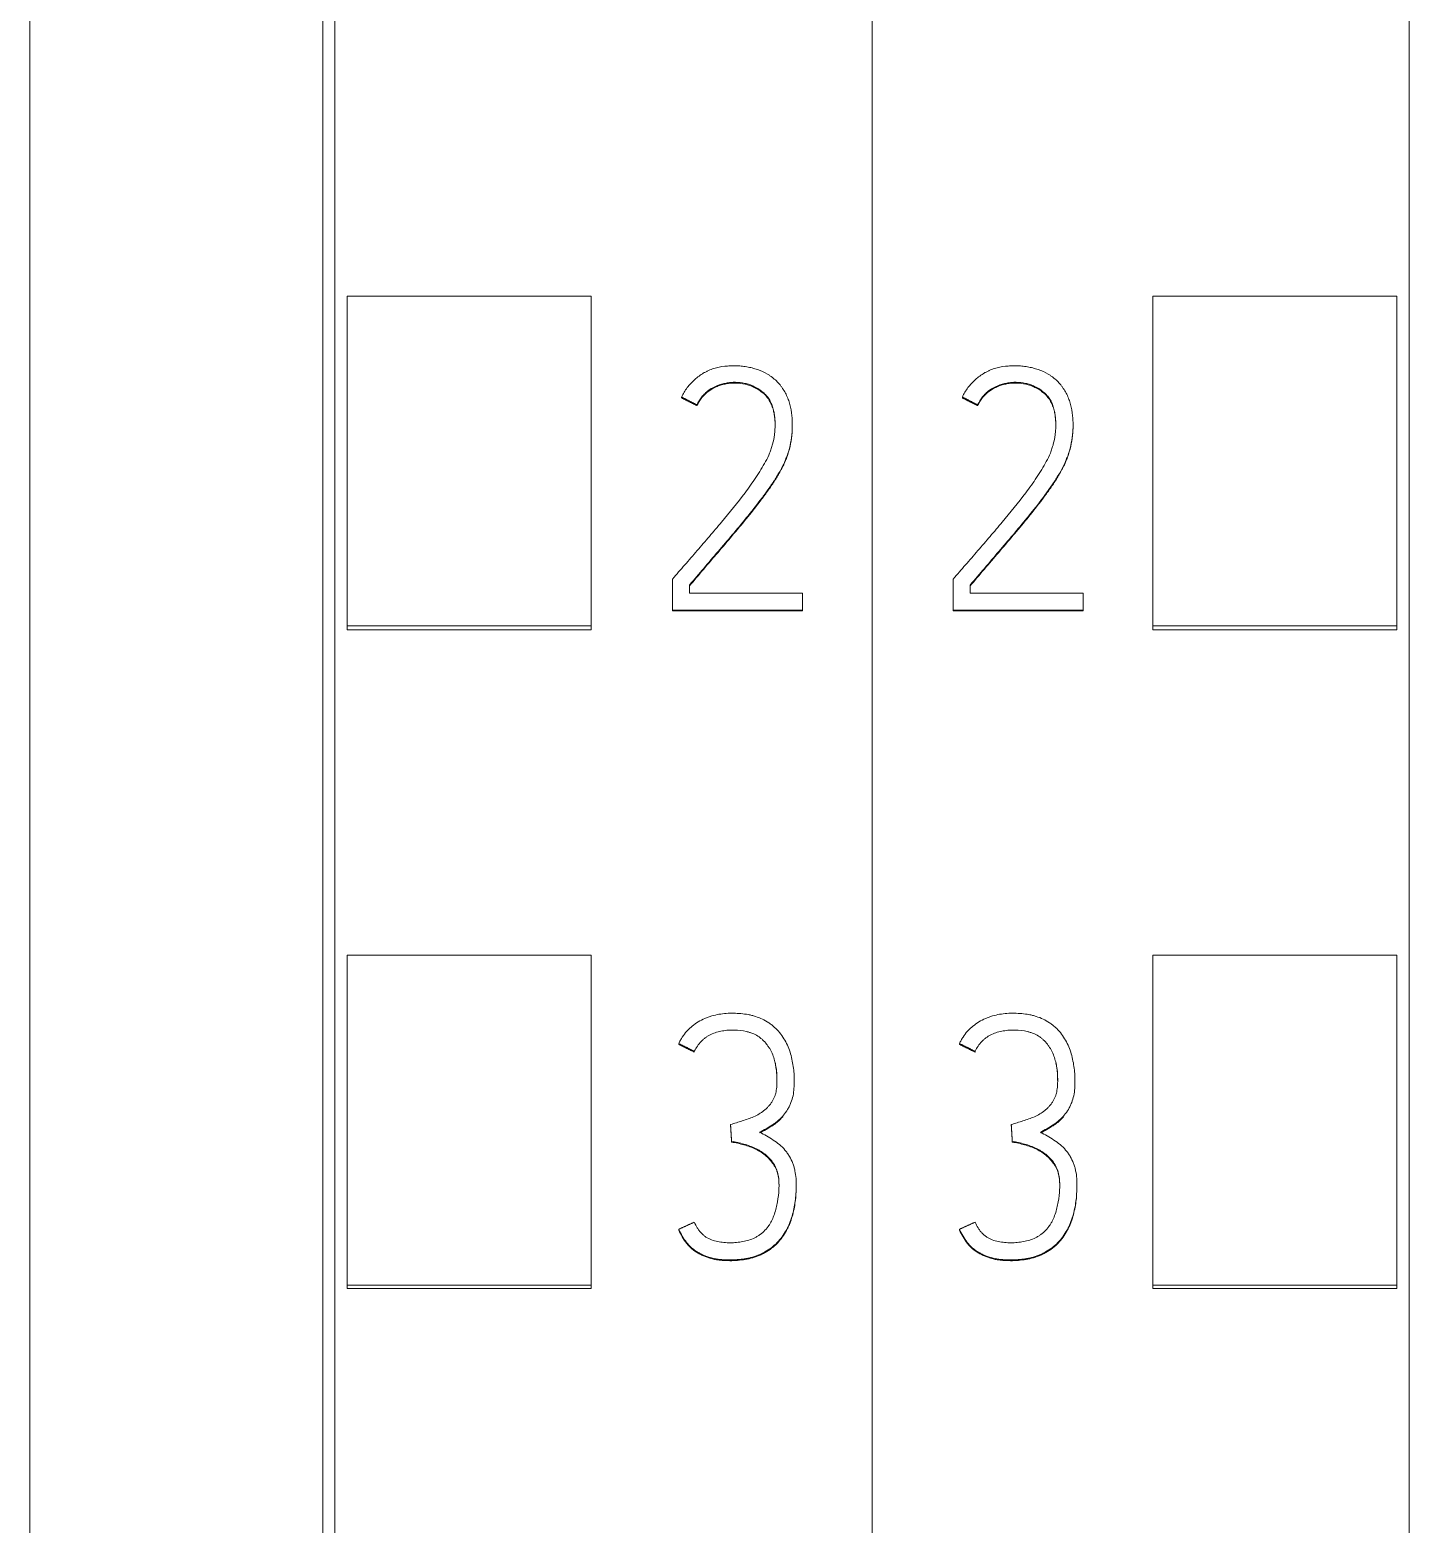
# Model space of a CAD drawing. Header units: millimetres. Extents: x 1359 to 3577, y 1336 to 3557.
# Drawn here: x 2673.87 to 2685.17, y 3016.78 to 3029.02 of the extents above; entities that cross this region are included whole.
import ezdxf

# ---------------------------------------------------------------- set-up
doc = ezdxf.new("R2010")
doc.units = ezdxf.units.MM
doc.layers.add('000-PI-Oprema', color=30, linetype='Continuous', lineweight=5)

msp = doc.modelspace()

# ---------------------------------------------------------------- linework, layer by layer
at = {"layer": '000-PI-Oprema', "color": 0, "linetype": 'ByBlock', "lineweight": 0}
for p, q in [((2680.771, 3041.237), (2680.771, 2927.819)), ((2680.771, 3041.237), (2680.771, 2927.819)), ((2676.371, 2930.141), (2676.371, 3038.956)), ((2685.171, 3038.956), (2685.171, 2930.141)), ((2676.471, 3024.136), (2676.471, 3026.839)), ((2676.471, 3026.839), (2678.471, 3026.839)), ((2678.471, 3024.136), (2678.471, 3026.839)), ((2683.071, 3024.136), (2683.071, 3026.839)), ((2685.071, 3026.839), (2683.071, 3026.839)), ((2685.071, 3024.136), (2685.071, 3026.839)), ((2679.211, 3026.012), (2679.211, 3026.005)), ((2681.511, 3026.012), (2681.511, 3026.005)), ((2679.336, 3025.948), (2679.336, 3025.942)), ((2681.636, 3025.948), (2681.636, 3025.942)), ((2680.118, 3025.78), (2680.118, 3025.786)), ((2682.418, 3025.78), (2682.418, 3025.786)), ((2679.136, 3024.52), (2679.136, 3024.266)), ((2681.436, 3024.52), (2681.436, 3024.266)), ((2679.275, 3024.404), (2679.275, 3024.471)), ((2680.201, 3024.404), (2679.275, 3024.404)), ((2680.201, 3024.266), (2680.201, 3024.404)), ((2681.575, 3024.404), (2681.575, 3024.471)), ((2682.501, 3024.404), (2681.575, 3024.404)), ((2682.501, 3024.266), (2682.501, 3024.404)), ((2679.136, 3024.266), (2679.136, 3024.26)), ((2679.136, 3024.266), (2680.201, 3024.266)), ((2680.201, 3024.26), (2679.136, 3024.26)), ((2680.201, 3024.266), (2680.201, 3024.26)), ((2681.436, 3024.266), (2681.436, 3024.26)), ((2681.436, 3024.266), (2682.501, 3024.266)), ((2682.501, 3024.26), (2681.436, 3024.26)), ((2682.501, 3024.266), (2682.501, 3024.26)), ((2676.471, 3024.105), (2676.471, 3024.136)), ((2676.471, 3024.136), (2678.471, 3024.136)), ((2676.471, 3024.105), (2678.471, 3024.105)), ((2678.471, 3024.105), (2678.471, 3024.136)), ((2683.071, 3024.105), (2683.071, 3024.136)), ((2685.071, 3024.136), (2683.071, 3024.136)), ((2685.071, 3024.105), (2683.071, 3024.105)), ((2685.071, 3024.105), (2685.071, 3024.136)), ((2676.471, 3018.734), (2676.471, 3021.437)), ((2676.471, 3021.437), (2678.471, 3021.437)), ((2678.471, 3018.734), (2678.471, 3021.437)), ((2683.071, 3018.734), (2683.071, 3021.437)), ((2685.071, 3021.437), (2683.071, 3021.437)), ((2685.071, 3018.734), (2685.071, 3021.437)), ((2679.187, 3020.714), (2679.187, 3020.707)), ((2679.315, 3020.65), (2679.315, 3020.644)), ((2681.487, 3020.714), (2681.487, 3020.707)), ((2681.615, 3020.65), (2681.615, 3020.644)), ((2680.133, 3020.396), (2680.133, 3020.402)), ((2682.433, 3020.396), (2682.433, 3020.402)), ((2679.612, 3020.051), (2679.612, 3020.045)), ((2681.912, 3020.051), (2681.912, 3020.045)), ((2679.62, 3019.913), (2679.62, 3019.906)), ((2681.92, 3019.913), (2681.92, 3019.906)), ((2680.15, 3019.546), (2680.15, 3019.552)), ((2682.45, 3019.546), (2682.45, 3019.552)), ((2679.187, 3019.192), (2679.187, 3019.185)), ((2681.487, 3019.192), (2681.487, 3019.185)), ((2676.471, 3018.705), (2676.471, 3018.734)), ((2676.471, 3018.734), (2678.471, 3018.734)), ((2676.471, 3018.705), (2678.471, 3018.705)), ((2678.471, 3018.705), (2678.471, 3018.734)), ((2683.071, 3018.705), (2683.071, 3018.734)), ((2685.071, 3018.734), (2683.071, 3018.734)), ((2685.071, 3018.705), (2683.071, 3018.705)), ((2685.071, 3018.705), (2685.071, 3018.734))]:
    msp.add_line(p, q, dxfattribs=at)
for points, knots in [([(2676.271, 2929.856), (2676.271, 2933.196), (2676.271, 2941.161), (2676.271, 2953.801), (2676.271, 2969.287), (2676.271, 2983.582), (2676.271, 2997.792), (2676.271, 3012.358), (2676.271, 3026.528), (2676.271, 3036.098), (2676.271, 3039.142)], [0, 0, 0, 0, 0.091483, 0.21812, 0.346206, 0.515858, 0.610111, 0.736264, 0.916066, 1, 1, 1, 1]), ([(2673.871, 3036.077), (2673.871, 3034.053), (2673.871, 3025.504), (2673.871, 3012.358), (2673.871, 2997.792), (2673.871, 2983.582), (2673.871, 2969.287), (2673.871, 2953.801), (2673.871, 2941.043), (2673.871, 2932.161), (2673.871, 2927.904), (2673.871, 2927.106)], [0, 0, 0, 0, 0.055935, 0.236292, 0.362833, 0.457376, 0.627551, 0.756032, 0.883059, 0.978086, 1, 1, 1, 1]), ([(2679.275, 3024.471), (2679.314, 3024.517), (2679.353, 3024.562), (2679.431, 3024.654), (2679.47, 3024.7), (2679.548, 3024.791), (2679.587, 3024.837), (2679.665, 3024.929), (2679.703, 3024.975), (2679.779, 3025.068), (2679.817, 3025.115), (2679.871, 3025.187), (2679.889, 3025.211), (2679.924, 3025.26), (2679.942, 3025.285), (2679.975, 3025.335), (2679.991, 3025.36), (2680.021, 3025.412), (2680.036, 3025.438), (2680.054, 3025.479), (2680.06, 3025.493), (2680.071, 3025.521), (2680.077, 3025.535), (2680.091, 3025.578), (2680.098, 3025.608), (2680.109, 3025.666), (2680.113, 3025.696), (2680.117, 3025.741), (2680.118, 3025.756), (2680.118, 3025.786), (2680.118, 3025.801), (2680.116, 3025.846), (2680.113, 3025.876), (2680.105, 3025.921), (2680.102, 3025.935), (2680.094, 3025.965), (2680.09, 3025.979), (2680.079, 3026.007), (2680.073, 3026.021), (2680.06, 3026.048), (2680.052, 3026.061), (2680.04, 3026.08), (2680.036, 3026.086), (2680.027, 3026.099), (2680.022, 3026.105), (2680.008, 3026.122), (2679.998, 3026.133), (2679.976, 3026.155), (2679.965, 3026.165), (2679.947, 3026.178), (2679.941, 3026.183), (2679.928, 3026.191), (2679.922, 3026.195), (2679.889, 3026.215), (2679.861, 3026.227), (2679.818, 3026.242), (2679.804, 3026.246), (2679.774, 3026.254), (2679.759, 3026.257), (2679.729, 3026.263), (2679.714, 3026.264), (2679.684, 3026.267), (2679.669, 3026.268), (2679.639, 3026.269), (2679.624, 3026.268), (2679.594, 3026.267), (2679.579, 3026.266), (2679.533, 3026.261), (2679.504, 3026.255), (2679.46, 3026.241), (2679.446, 3026.236), (2679.425, 3026.227), (2679.418, 3026.223), (2679.405, 3026.216), (2679.398, 3026.213), (2679.365, 3026.194), (2679.341, 3026.176), (2679.307, 3026.146), (2679.296, 3026.135), (2679.276, 3026.113), (2679.266, 3026.101), (2679.239, 3026.065), (2679.224, 3026.039), (2679.211, 3026.012)], [0, 0, 0, 0, 0.0625, 0.0625, 0.125, 0.125, 0.1875, 0.1875, 0.25, 0.25, 0.3125, 0.3125, 0.34375, 0.34375, 0.375, 0.375, 0.40625, 0.40625, 0.4375, 0.4375, 0.453125, 0.453125, 0.46875, 0.46875, 0.5, 0.5, 0.53125, 0.53125, 0.546875, 0.546875, 0.5625, 0.5625, 0.59375, 0.59375, 0.609375, 0.609375, 0.625, 0.625, 0.640625, 0.640625, 0.65625, 0.65625, 0.664062, 0.664062, 0.671875, 0.671875, 0.6875, 0.6875, 0.703125, 0.703125, 0.710937, 0.710937, 0.71875, 0.71875, 0.75, 0.75, 0.765625, 0.765625, 0.78125, 0.78125, 0.796875, 0.796875, 0.8125, 0.8125, 0.828125, 0.828125, 0.84375, 0.84375, 0.875, 0.875, 0.890625, 0.890625, 0.898437, 0.898437, 0.90625, 0.90625, 0.9375, 0.9375, 0.953125, 0.953125, 0.96875, 0.96875, 1, 1, 1, 1]), ([(2681.575, 3024.471), (2681.614, 3024.517), (2681.653, 3024.562), (2681.731, 3024.654), (2681.77, 3024.7), (2681.848, 3024.791), (2681.887, 3024.837), (2681.965, 3024.929), (2682.003, 3024.975), (2682.079, 3025.068), (2682.117, 3025.115), (2682.171, 3025.187), (2682.189, 3025.211), (2682.224, 3025.26), (2682.242, 3025.285), (2682.275, 3025.335), (2682.291, 3025.36), (2682.321, 3025.412), (2682.336, 3025.438), (2682.354, 3025.479), (2682.36, 3025.493), (2682.371, 3025.521), (2682.377, 3025.535), (2682.391, 3025.578), (2682.398, 3025.608), (2682.409, 3025.666), (2682.413, 3025.696), (2682.417, 3025.741), (2682.418, 3025.756), (2682.418, 3025.786), (2682.418, 3025.801), (2682.416, 3025.846), (2682.413, 3025.876), (2682.405, 3025.921), (2682.402, 3025.935), (2682.394, 3025.965), (2682.39, 3025.979), (2682.379, 3026.007), (2682.373, 3026.021), (2682.36, 3026.048), (2682.352, 3026.061), (2682.34, 3026.08), (2682.336, 3026.086), (2682.327, 3026.099), (2682.322, 3026.105), (2682.308, 3026.122), (2682.298, 3026.133), (2682.276, 3026.155), (2682.265, 3026.165), (2682.247, 3026.178), (2682.241, 3026.183), (2682.228, 3026.191), (2682.222, 3026.195), (2682.189, 3026.215), (2682.161, 3026.227), (2682.118, 3026.242), (2682.104, 3026.246), (2682.074, 3026.254), (2682.059, 3026.257), (2682.029, 3026.263), (2682.014, 3026.264), (2681.984, 3026.267), (2681.969, 3026.268), (2681.939, 3026.269), (2681.924, 3026.268), (2681.894, 3026.267), (2681.879, 3026.266), (2681.833, 3026.261), (2681.804, 3026.255), (2681.76, 3026.241), (2681.746, 3026.236), (2681.725, 3026.227), (2681.718, 3026.223), (2681.705, 3026.216), (2681.698, 3026.213), (2681.665, 3026.194), (2681.641, 3026.176), (2681.607, 3026.146), (2681.596, 3026.135), (2681.576, 3026.113), (2681.566, 3026.101), (2681.539, 3026.065), (2681.524, 3026.039), (2681.511, 3026.012)], [0, 0, 0, 0, 0.0625, 0.0625, 0.125, 0.125, 0.1875, 0.1875, 0.25, 0.25, 0.3125, 0.3125, 0.34375, 0.34375, 0.375, 0.375, 0.40625, 0.40625, 0.4375, 0.4375, 0.453125, 0.453125, 0.46875, 0.46875, 0.5, 0.5, 0.53125, 0.53125, 0.546875, 0.546875, 0.5625, 0.5625, 0.59375, 0.59375, 0.609375, 0.609375, 0.625, 0.625, 0.640625, 0.640625, 0.65625, 0.65625, 0.664062, 0.664062, 0.671875, 0.671875, 0.6875, 0.6875, 0.703125, 0.703125, 0.710937, 0.710937, 0.71875, 0.71875, 0.75, 0.75, 0.765625, 0.765625, 0.78125, 0.78125, 0.796875, 0.796875, 0.8125, 0.8125, 0.828125, 0.828125, 0.84375, 0.84375, 0.875, 0.875, 0.890625, 0.890625, 0.898437, 0.898437, 0.90625, 0.90625, 0.9375, 0.9375, 0.953125, 0.953125, 0.96875, 0.96875, 1, 1, 1, 1]), ([(2679.336, 3025.948), (2679.347, 3025.971), (2679.361, 3025.993), (2679.385, 3026.024), (2679.394, 3026.033), (2679.412, 3026.051), (2679.422, 3026.06), (2679.454, 3026.082), (2679.476, 3026.095), (2679.525, 3026.114), (2679.55, 3026.121), (2679.588, 3026.129), (2679.601, 3026.13), (2679.627, 3026.133), (2679.64, 3026.133), (2679.679, 3026.133), (2679.704, 3026.13), (2679.742, 3026.121), (2679.755, 3026.118), (2679.779, 3026.11), (2679.791, 3026.105), (2679.826, 3026.088), (2679.848, 3026.075), (2679.879, 3026.05), (2679.889, 3026.041), (2679.906, 3026.023), (2679.915, 3026.013), (2679.926, 3025.997), (2679.929, 3025.991), (2679.936, 3025.98), (2679.945, 3025.963), (2679.952, 3025.945), (2679.96, 3025.92), (2679.963, 3025.907), (2679.969, 3025.882), (2679.971, 3025.869), (2679.974, 3025.844), (2679.975, 3025.831), (2679.977, 3025.805), (2679.977, 3025.792), (2679.977, 3025.767), (2679.976, 3025.754), (2679.974, 3025.728), (2679.973, 3025.715), (2679.968, 3025.677), (2679.963, 3025.651), (2679.953, 3025.614), (2679.949, 3025.602), (2679.941, 3025.577), (2679.937, 3025.565), (2679.922, 3025.529), (2679.911, 3025.506), (2679.887, 3025.461), (2679.874, 3025.439), (2679.848, 3025.395), (2679.834, 3025.374), (2679.791, 3025.31), (2679.762, 3025.268), (2679.669, 3025.145), (2679.604, 3025.066), (2679.505, 3024.948), (2679.472, 3024.909), (2679.405, 3024.831), (2679.372, 3024.792), (2679.304, 3024.714), (2679.271, 3024.675), (2679.203, 3024.598), (2679.17, 3024.559), (2679.136, 3024.52)], [0, 0, 0, 0, 0.03125, 0.03125, 0.046875, 0.046875, 0.0625, 0.0625, 0.09375, 0.09375, 0.125, 0.125, 0.140625, 0.140625, 0.15625, 0.15625, 0.1875, 0.1875, 0.203125, 0.203125, 0.21875, 0.21875, 0.25, 0.25, 0.265625, 0.265625, 0.28125, 0.28125, 0.289062, 0.289062, 0.296875, 0.3125, 0.3125, 0.328125, 0.328125, 0.34375, 0.34375, 0.359375, 0.359375, 0.375, 0.375, 0.390625, 0.390625, 0.40625, 0.40625, 0.4375, 0.4375, 0.453125, 0.453125, 0.46875, 0.46875, 0.5, 0.5, 0.53125, 0.53125, 0.5625, 0.5625, 0.625, 0.625, 0.75, 0.75, 0.8125, 0.8125, 0.875, 0.875, 0.9375, 0.9375, 1, 1, 1, 1]), ([(2679.977, 3025.777), (2679.977, 3025.788), (2679.977, 3025.798), (2679.975, 3025.821), (2679.974, 3025.834), (2679.971, 3025.86), (2679.97, 3025.872), (2679.964, 3025.898), (2679.961, 3025.91), (2679.953, 3025.935), (2679.949, 3025.947), (2679.94, 3025.965), (2679.937, 3025.971), (2679.931, 3025.982), (2679.928, 3025.988), (2679.909, 3026.015), (2679.892, 3026.034), (2679.866, 3026.054), (2679.861, 3026.058), (2679.85, 3026.066), (2679.834, 3026.077), (2679.806, 3026.092), (2679.782, 3026.102), (2679.757, 3026.111), (2679.745, 3026.115), (2679.707, 3026.123), (2679.681, 3026.126), (2679.628, 3026.127), (2679.602, 3026.125), (2679.564, 3026.118), (2679.551, 3026.115), (2679.526, 3026.108), (2679.514, 3026.104), (2679.49, 3026.094), (2679.478, 3026.088), (2679.455, 3026.076), (2679.444, 3026.069), (2679.412, 3026.046), (2679.394, 3026.028), (2679.369, 3025.998), (2679.362, 3025.987), (2679.348, 3025.965), (2679.342, 3025.954), (2679.336, 3025.942)], [0, 0, 0, 0, 0.034222, 0.034222, 0.076212, 0.076212, 0.118203, 0.118203, 0.160193, 0.160193, 0.202183, 0.202183, 0.223179, 0.223179, 0.244174, 0.244174, 0.328155, 0.328155, 0.34915, 0.34915, 0.370145, 0.412135, 0.454126, 0.454126, 0.496116, 0.496116, 0.580097, 0.580097, 0.664077, 0.664077, 0.706068, 0.706068, 0.748058, 0.748058, 0.790048, 0.790048, 0.832039, 0.832039, 0.916019, 0.916019, 0.95801, 0.95801, 1, 1, 1, 1]), ([(2681.636, 3025.948), (2681.647, 3025.971), (2681.661, 3025.993), (2681.685, 3026.024), (2681.694, 3026.033), (2681.712, 3026.051), (2681.722, 3026.06), (2681.754, 3026.082), (2681.776, 3026.095), (2681.825, 3026.114), (2681.85, 3026.121), (2681.888, 3026.129), (2681.901, 3026.13), (2681.927, 3026.133), (2681.94, 3026.133), (2681.979, 3026.133), (2682.004, 3026.13), (2682.042, 3026.121), (2682.055, 3026.118), (2682.079, 3026.11), (2682.091, 3026.105), (2682.126, 3026.088), (2682.148, 3026.075), (2682.179, 3026.05), (2682.189, 3026.041), (2682.206, 3026.023), (2682.215, 3026.013), (2682.226, 3025.997), (2682.229, 3025.991), (2682.236, 3025.98), (2682.245, 3025.963), (2682.252, 3025.945), (2682.26, 3025.92), (2682.263, 3025.907), (2682.269, 3025.882), (2682.271, 3025.869), (2682.274, 3025.844), (2682.275, 3025.831), (2682.277, 3025.805), (2682.277, 3025.792), (2682.277, 3025.767), (2682.276, 3025.754), (2682.274, 3025.728), (2682.273, 3025.715), (2682.268, 3025.677), (2682.263, 3025.651), (2682.253, 3025.614), (2682.249, 3025.602), (2682.241, 3025.577), (2682.237, 3025.565), (2682.222, 3025.529), (2682.211, 3025.506), (2682.187, 3025.461), (2682.174, 3025.439), (2682.148, 3025.395), (2682.134, 3025.374), (2682.091, 3025.31), (2682.062, 3025.268), (2681.969, 3025.145), (2681.904, 3025.066), (2681.805, 3024.948), (2681.772, 3024.909), (2681.705, 3024.831), (2681.672, 3024.792), (2681.604, 3024.714), (2681.571, 3024.675), (2681.503, 3024.598), (2681.47, 3024.559), (2681.436, 3024.52)], [0, 0, 0, 0, 0.03125, 0.03125, 0.046875, 0.046875, 0.0625, 0.0625, 0.09375, 0.09375, 0.125, 0.125, 0.140625, 0.140625, 0.15625, 0.15625, 0.1875, 0.1875, 0.203125, 0.203125, 0.21875, 0.21875, 0.25, 0.25, 0.265625, 0.265625, 0.28125, 0.28125, 0.289062, 0.289062, 0.296875, 0.3125, 0.3125, 0.328125, 0.328125, 0.34375, 0.34375, 0.359375, 0.359375, 0.375, 0.375, 0.390625, 0.390625, 0.40625, 0.40625, 0.4375, 0.4375, 0.453125, 0.453125, 0.46875, 0.46875, 0.5, 0.5, 0.53125, 0.53125, 0.5625, 0.5625, 0.625, 0.625, 0.75, 0.75, 0.8125, 0.8125, 0.875, 0.875, 0.9375, 0.9375, 1, 1, 1, 1]), ([(2682.277, 3025.777), (2682.277, 3025.788), (2682.277, 3025.798), (2682.275, 3025.821), (2682.274, 3025.834), (2682.271, 3025.86), (2682.27, 3025.872), (2682.264, 3025.898), (2682.261, 3025.91), (2682.253, 3025.935), (2682.249, 3025.947), (2682.24, 3025.965), (2682.237, 3025.971), (2682.231, 3025.982), (2682.228, 3025.988), (2682.209, 3026.015), (2682.192, 3026.034), (2682.166, 3026.054), (2682.161, 3026.058), (2682.15, 3026.066), (2682.134, 3026.077), (2682.106, 3026.092), (2682.082, 3026.102), (2682.057, 3026.111), (2682.045, 3026.115), (2682.007, 3026.123), (2681.981, 3026.126), (2681.928, 3026.127), (2681.902, 3026.125), (2681.864, 3026.118), (2681.851, 3026.115), (2681.826, 3026.108), (2681.814, 3026.104), (2681.79, 3026.094), (2681.778, 3026.088), (2681.755, 3026.076), (2681.744, 3026.069), (2681.712, 3026.046), (2681.694, 3026.028), (2681.669, 3025.998), (2681.662, 3025.987), (2681.648, 3025.965), (2681.642, 3025.954), (2681.636, 3025.942)], [0, 0, 0, 0, 0.034222, 0.034222, 0.076212, 0.076212, 0.118203, 0.118203, 0.160193, 0.160193, 0.202183, 0.202183, 0.223179, 0.223179, 0.244174, 0.244174, 0.328155, 0.328155, 0.34915, 0.34915, 0.370145, 0.412135, 0.454126, 0.454126, 0.496116, 0.496116, 0.580097, 0.580097, 0.664077, 0.664077, 0.706068, 0.706068, 0.748058, 0.748058, 0.790048, 0.790048, 0.832039, 0.832039, 0.916019, 0.916019, 0.95801, 0.95801, 1, 1, 1, 1]), ([(2680.118, 3025.78), (2680.118, 3025.774), (2680.118, 3025.769), (2680.118, 3025.748), (2680.117, 3025.733), (2680.113, 3025.688), (2680.109, 3025.658), (2680.098, 3025.6), (2680.09, 3025.57), (2680.076, 3025.527), (2680.071, 3025.513), (2680.06, 3025.485), (2680.054, 3025.471), (2680.035, 3025.43), (2680.02, 3025.404), (2679.99, 3025.352), (2679.974, 3025.327), (2679.941, 3025.277), (2679.924, 3025.253), (2679.889, 3025.204), (2679.871, 3025.18), (2679.816, 3025.108), (2679.779, 3025.061), (2679.703, 3024.968), (2679.664, 3024.922), (2679.587, 3024.83), (2679.548, 3024.785), (2679.47, 3024.693), (2679.431, 3024.648), (2679.353, 3024.556), (2679.314, 3024.51), (2679.275, 3024.465)], [0, 0, 0, 0, 0.010489, 0.010489, 0.038761, 0.038761, 0.095304, 0.095304, 0.151848, 0.151848, 0.180119, 0.180119, 0.208391, 0.208391, 0.264935, 0.264935, 0.321478, 0.321478, 0.378022, 0.378022, 0.434565, 0.434565, 0.547652, 0.547652, 0.660739, 0.660739, 0.773826, 0.773826, 0.886913, 0.886913, 1, 1, 1, 1]), ([(2682.418, 3025.78), (2682.418, 3025.774), (2682.418, 3025.769), (2682.418, 3025.748), (2682.417, 3025.733), (2682.413, 3025.688), (2682.409, 3025.658), (2682.398, 3025.6), (2682.39, 3025.57), (2682.376, 3025.527), (2682.371, 3025.513), (2682.36, 3025.485), (2682.354, 3025.471), (2682.335, 3025.43), (2682.32, 3025.404), (2682.29, 3025.352), (2682.274, 3025.327), (2682.241, 3025.277), (2682.224, 3025.253), (2682.189, 3025.204), (2682.171, 3025.18), (2682.116, 3025.108), (2682.079, 3025.061), (2682.003, 3024.968), (2681.964, 3024.922), (2681.887, 3024.83), (2681.848, 3024.785), (2681.77, 3024.693), (2681.731, 3024.648), (2681.653, 3024.556), (2681.614, 3024.51), (2681.575, 3024.465)], [0, 0, 0, 0, 0.010489, 0.010489, 0.038761, 0.038761, 0.095304, 0.095304, 0.151848, 0.151848, 0.180119, 0.180119, 0.208391, 0.208391, 0.264935, 0.264935, 0.321478, 0.321478, 0.378022, 0.378022, 0.434565, 0.434565, 0.547652, 0.547652, 0.660739, 0.660739, 0.773826, 0.773826, 0.886913, 0.886913, 1, 1, 1, 1]), ([(2679.85, 3019.987), (2679.868, 3019.996), (2679.886, 3020.006), (2679.921, 3020.025), (2679.938, 3020.036), (2679.963, 3020.052), (2679.971, 3020.058), (2679.987, 3020.07), (2679.994, 3020.076), (2680.009, 3020.089), (2680.017, 3020.096), (2680.031, 3020.11), (2680.038, 3020.118), (2680.058, 3020.141), (2680.069, 3020.157), (2680.085, 3020.183), (2680.09, 3020.192), (2680.098, 3020.21), (2680.103, 3020.22), (2680.114, 3020.248), (2680.119, 3020.267), (2680.128, 3020.306), (2680.13, 3020.326), (2680.133, 3020.367), (2680.133, 3020.387), (2680.133, 3020.427), (2680.133, 3020.447), (2680.129, 3020.507), (2680.123, 3020.546), (2680.11, 3020.605), (2680.105, 3020.625), (2680.093, 3020.663), (2680.078, 3020.701), (2680.06, 3020.736), (2680.038, 3020.771), (2680.027, 3020.788), (2680.001, 3020.819), (2679.981, 3020.84), (2679.958, 3020.86), (2679.942, 3020.872), (2679.933, 3020.878), (2679.891, 3020.907), (2679.855, 3020.924), (2679.806, 3020.939), (2679.796, 3020.942), (2679.777, 3020.947), (2679.747, 3020.953), (2679.697, 3020.96), (2679.657, 3020.962), (2679.617, 3020.962), (2679.596, 3020.962), (2679.536, 3020.958), (2679.497, 3020.951), (2679.448, 3020.937), (2679.439, 3020.934), (2679.42, 3020.927), (2679.41, 3020.924), (2679.382, 3020.911), (2679.346, 3020.892), (2679.313, 3020.869), (2679.29, 3020.85), (2679.282, 3020.843), (2679.267, 3020.829), (2679.26, 3020.822), (2679.24, 3020.8), (2679.228, 3020.784), (2679.211, 3020.759), (2679.206, 3020.75), (2679.196, 3020.732), (2679.192, 3020.723), (2679.187, 3020.714)], [0, 0, 0, 0, 0.03125, 0.03125, 0.0625, 0.0625, 0.078125, 0.078125, 0.09375, 0.09375, 0.109375, 0.109375, 0.125, 0.125, 0.15625, 0.15625, 0.171875, 0.171875, 0.1875, 0.1875, 0.21875, 0.21875, 0.25, 0.25, 0.28125, 0.28125, 0.3125, 0.3125, 0.375, 0.375, 0.40625, 0.40625, 0.4375, 0.46875, 0.46875, 0.5, 0.5, 0.53125, 0.546875, 0.546875, 0.5625, 0.5625, 0.625, 0.625, 0.640625, 0.640625, 0.65625, 0.6875, 0.71875, 0.71875, 0.75, 0.75, 0.8125, 0.8125, 0.828125, 0.828125, 0.84375, 0.84375, 0.875, 0.90625, 0.90625, 0.921875, 0.921875, 0.9375, 0.9375, 0.96875, 0.96875, 0.984375, 0.984375, 1, 1, 1, 1]), ([(2682.15, 3019.987), (2682.168, 3019.996), (2682.186, 3020.006), (2682.221, 3020.025), (2682.238, 3020.036), (2682.263, 3020.052), (2682.271, 3020.058), (2682.287, 3020.07), (2682.294, 3020.076), (2682.309, 3020.089), (2682.317, 3020.096), (2682.331, 3020.11), (2682.338, 3020.118), (2682.358, 3020.141), (2682.369, 3020.157), (2682.385, 3020.183), (2682.39, 3020.192), (2682.398, 3020.21), (2682.403, 3020.22), (2682.414, 3020.248), (2682.419, 3020.267), (2682.428, 3020.306), (2682.43, 3020.326), (2682.433, 3020.367), (2682.433, 3020.387), (2682.433, 3020.427), (2682.433, 3020.447), (2682.429, 3020.507), (2682.423, 3020.546), (2682.41, 3020.605), (2682.405, 3020.625), (2682.393, 3020.663), (2682.378, 3020.701), (2682.36, 3020.736), (2682.338, 3020.771), (2682.327, 3020.788), (2682.301, 3020.819), (2682.281, 3020.84), (2682.258, 3020.86), (2682.242, 3020.872), (2682.233, 3020.878), (2682.191, 3020.907), (2682.155, 3020.924), (2682.106, 3020.939), (2682.096, 3020.942), (2682.077, 3020.947), (2682.047, 3020.953), (2681.997, 3020.96), (2681.957, 3020.962), (2681.917, 3020.962), (2681.896, 3020.962), (2681.836, 3020.958), (2681.797, 3020.951), (2681.748, 3020.937), (2681.739, 3020.934), (2681.72, 3020.927), (2681.71, 3020.924), (2681.682, 3020.911), (2681.646, 3020.892), (2681.613, 3020.869), (2681.59, 3020.85), (2681.582, 3020.843), (2681.567, 3020.829), (2681.56, 3020.822), (2681.54, 3020.8), (2681.528, 3020.784), (2681.511, 3020.759), (2681.506, 3020.75), (2681.496, 3020.732), (2681.492, 3020.723), (2681.487, 3020.714)], [0, 0, 0, 0, 0.03125, 0.03125, 0.0625, 0.0625, 0.078125, 0.078125, 0.09375, 0.09375, 0.109375, 0.109375, 0.125, 0.125, 0.15625, 0.15625, 0.171875, 0.171875, 0.1875, 0.1875, 0.21875, 0.21875, 0.25, 0.25, 0.28125, 0.28125, 0.3125, 0.3125, 0.375, 0.375, 0.40625, 0.40625, 0.4375, 0.46875, 0.46875, 0.5, 0.5, 0.53125, 0.546875, 0.546875, 0.5625, 0.5625, 0.625, 0.625, 0.640625, 0.640625, 0.65625, 0.6875, 0.71875, 0.71875, 0.75, 0.75, 0.8125, 0.8125, 0.828125, 0.828125, 0.84375, 0.84375, 0.875, 0.90625, 0.90625, 0.921875, 0.921875, 0.9375, 0.9375, 0.96875, 0.96875, 0.984375, 0.984375, 1, 1, 1, 1]), ([(2679.315, 3020.65), (2679.323, 3020.665), (2679.331, 3020.679), (2679.349, 3020.706), (2679.359, 3020.719), (2679.377, 3020.737), (2679.383, 3020.742), (2679.395, 3020.753), (2679.402, 3020.758), (2679.415, 3020.768), (2679.422, 3020.773), (2679.436, 3020.781), (2679.443, 3020.785), (2679.466, 3020.796), (2679.481, 3020.802), (2679.513, 3020.811), (2679.529, 3020.815), (2679.562, 3020.82), (2679.578, 3020.822), (2679.612, 3020.824), (2679.628, 3020.824), (2679.678, 3020.823), (2679.711, 3020.82), (2679.751, 3020.81), (2679.759, 3020.808), (2679.775, 3020.803), (2679.783, 3020.8), (2679.806, 3020.791), (2679.821, 3020.784), (2679.842, 3020.77), (2679.849, 3020.765), (2679.862, 3020.755), (2679.868, 3020.75), (2679.886, 3020.733), (2679.897, 3020.721), (2679.913, 3020.701), (2679.917, 3020.694), (2679.927, 3020.681), (2679.94, 3020.66), (2679.951, 3020.638), (2679.963, 3020.607), (2679.968, 3020.591), (2679.977, 3020.559), (2679.981, 3020.543), (2679.989, 3020.495), (2679.991, 3020.462), (2679.992, 3020.412), (2679.992, 3020.396), (2679.991, 3020.363), (2679.989, 3020.347), (2679.985, 3020.322), (2679.984, 3020.314), (2679.979, 3020.298), (2679.977, 3020.29), (2679.968, 3020.267), (2679.961, 3020.252), (2679.948, 3020.231), (2679.943, 3020.224), (2679.933, 3020.211), (2679.927, 3020.205), (2679.916, 3020.193), (2679.911, 3020.187), (2679.899, 3020.175), (2679.892, 3020.17), (2679.873, 3020.154), (2679.859, 3020.145), (2679.831, 3020.128), (2679.816, 3020.12), (2679.786, 3020.107), (2679.771, 3020.101), (2679.739, 3020.09), (2679.723, 3020.085), (2679.676, 3020.07), (2679.644, 3020.06), (2679.612, 3020.051)], [0, 0, 0, 0, 0.03125, 0.03125, 0.0625, 0.0625, 0.078125, 0.078125, 0.09375, 0.09375, 0.109375, 0.109375, 0.125, 0.125, 0.15625, 0.15625, 0.1875, 0.1875, 0.21875, 0.21875, 0.25, 0.25, 0.3125, 0.3125, 0.328125, 0.328125, 0.34375, 0.34375, 0.375, 0.375, 0.390625, 0.390625, 0.40625, 0.40625, 0.4375, 0.4375, 0.453125, 0.453125, 0.46875, 0.5, 0.5, 0.53125, 0.53125, 0.5625, 0.5625, 0.625, 0.625, 0.65625, 0.65625, 0.6875, 0.6875, 0.703125, 0.703125, 0.71875, 0.71875, 0.75, 0.75, 0.765625, 0.765625, 0.78125, 0.78125, 0.796875, 0.796875, 0.8125, 0.8125, 0.84375, 0.84375, 0.875, 0.875, 0.90625, 0.90625, 0.9375, 0.9375, 1, 1, 1, 1]), ([(2681.615, 3020.65), (2681.623, 3020.665), (2681.631, 3020.679), (2681.649, 3020.706), (2681.659, 3020.719), (2681.677, 3020.737), (2681.683, 3020.742), (2681.695, 3020.753), (2681.702, 3020.758), (2681.715, 3020.768), (2681.722, 3020.773), (2681.736, 3020.781), (2681.743, 3020.785), (2681.766, 3020.796), (2681.781, 3020.802), (2681.813, 3020.811), (2681.829, 3020.815), (2681.862, 3020.82), (2681.878, 3020.822), (2681.912, 3020.824), (2681.928, 3020.824), (2681.978, 3020.823), (2682.011, 3020.82), (2682.051, 3020.81), (2682.059, 3020.808), (2682.075, 3020.803), (2682.083, 3020.8), (2682.106, 3020.791), (2682.121, 3020.784), (2682.142, 3020.77), (2682.149, 3020.765), (2682.162, 3020.755), (2682.168, 3020.75), (2682.186, 3020.733), (2682.197, 3020.721), (2682.213, 3020.701), (2682.217, 3020.694), (2682.227, 3020.681), (2682.24, 3020.66), (2682.251, 3020.638), (2682.263, 3020.607), (2682.268, 3020.591), (2682.277, 3020.559), (2682.281, 3020.543), (2682.289, 3020.495), (2682.291, 3020.462), (2682.292, 3020.412), (2682.292, 3020.396), (2682.291, 3020.363), (2682.289, 3020.347), (2682.285, 3020.322), (2682.284, 3020.314), (2682.279, 3020.298), (2682.277, 3020.29), (2682.268, 3020.267), (2682.261, 3020.252), (2682.248, 3020.231), (2682.243, 3020.224), (2682.233, 3020.211), (2682.227, 3020.205), (2682.216, 3020.193), (2682.211, 3020.187), (2682.199, 3020.175), (2682.192, 3020.17), (2682.173, 3020.154), (2682.159, 3020.145), (2682.131, 3020.128), (2682.116, 3020.12), (2682.086, 3020.107), (2682.071, 3020.101), (2682.039, 3020.09), (2682.023, 3020.085), (2681.976, 3020.07), (2681.944, 3020.06), (2681.912, 3020.051)], [0, 0, 0, 0, 0.03125, 0.03125, 0.0625, 0.0625, 0.078125, 0.078125, 0.09375, 0.09375, 0.109375, 0.109375, 0.125, 0.125, 0.15625, 0.15625, 0.1875, 0.1875, 0.21875, 0.21875, 0.25, 0.25, 0.3125, 0.3125, 0.328125, 0.328125, 0.34375, 0.34375, 0.375, 0.375, 0.390625, 0.390625, 0.40625, 0.40625, 0.4375, 0.4375, 0.453125, 0.453125, 0.46875, 0.5, 0.5, 0.53125, 0.53125, 0.5625, 0.5625, 0.625, 0.625, 0.65625, 0.65625, 0.6875, 0.6875, 0.703125, 0.703125, 0.71875, 0.71875, 0.75, 0.75, 0.765625, 0.765625, 0.78125, 0.78125, 0.796875, 0.796875, 0.8125, 0.8125, 0.84375, 0.84375, 0.875, 0.875, 0.90625, 0.90625, 0.9375, 0.9375, 1, 1, 1, 1]), ([(2679.992, 3020.407), (2679.992, 3020.411), (2679.992, 3020.416), (2679.992, 3020.453), (2679.989, 3020.485), (2679.982, 3020.528), (2679.98, 3020.539), (2679.978, 3020.55)], [0, 0, 0, 0, 0.087818, 0.087818, 0.771228, 0.771228, 1, 1, 1, 1]), ([(2682.292, 3020.407), (2682.292, 3020.411), (2682.292, 3020.416), (2682.292, 3020.453), (2682.289, 3020.485), (2682.282, 3020.528), (2682.28, 3020.539), (2682.278, 3020.55)], [0, 0, 0, 0, 0.087818, 0.087818, 0.771228, 0.771228, 1, 1, 1, 1]), ([(2680.039, 3020.113), (2680.028, 3020.101), (2680.016, 3020.089), (2679.996, 3020.071), (2679.988, 3020.065), (2679.972, 3020.052), (2679.964, 3020.046), (2679.938, 3020.03), (2679.921, 3020.02), (2679.886, 3020), (2679.869, 3019.99), (2679.85, 3019.981)], [0, 0, 0, 0, 0.218648, 0.218648, 0.348874, 0.348874, 0.479099, 0.479099, 0.739549, 0.739549, 1, 1, 1, 1]), ([(2682.339, 3020.113), (2682.328, 3020.101), (2682.316, 3020.089), (2682.296, 3020.071), (2682.288, 3020.065), (2682.272, 3020.052), (2682.264, 3020.046), (2682.238, 3020.03), (2682.221, 3020.02), (2682.186, 3020), (2682.169, 3019.99), (2682.15, 3019.981)], [0, 0, 0, 0, 0.218648, 0.218648, 0.348874, 0.348874, 0.479099, 0.479099, 0.739549, 0.739549, 1, 1, 1, 1]), ([(2679.187, 3019.192), (2679.196, 3019.172), (2679.206, 3019.154), (2679.227, 3019.117), (2679.238, 3019.1), (2679.258, 3019.075), (2679.265, 3019.067), (2679.279, 3019.052), (2679.287, 3019.045), (2679.311, 3019.024), (2679.328, 3019.012), (2679.356, 3018.996), (2679.365, 3018.991), (2679.384, 3018.982), (2679.394, 3018.978), (2679.423, 3018.967), (2679.443, 3018.96), (2679.484, 3018.95), (2679.505, 3018.947), (2679.547, 3018.942), (2679.568, 3018.941), (2679.61, 3018.94), (2679.631, 3018.94), (2679.672, 3018.943), (2679.693, 3018.945), (2679.725, 3018.949), (2679.735, 3018.951), (2679.756, 3018.955), (2679.766, 3018.957), (2679.797, 3018.965), (2679.817, 3018.972), (2679.846, 3018.983), (2679.856, 3018.987), (2679.875, 3018.996), (2679.884, 3019.001), (2679.912, 3019.016), (2679.929, 3019.028), (2679.963, 3019.053), (2679.978, 3019.067), (2680.008, 3019.097), (2680.021, 3019.113), (2680.046, 3019.147), (2680.058, 3019.165), (2680.073, 3019.192), (2680.078, 3019.202), (2680.087, 3019.221), (2680.091, 3019.23), (2680.111, 3019.279), (2680.123, 3019.319), (2680.135, 3019.38), (2680.139, 3019.401), (2680.144, 3019.442), (2680.146, 3019.463), (2680.149, 3019.505), (2680.15, 3019.526), (2680.15, 3019.567), (2680.15, 3019.588), (2680.147, 3019.63), (2680.144, 3019.65), (2680.137, 3019.681), (2680.135, 3019.692), (2680.129, 3019.712), (2680.125, 3019.722), (2680.114, 3019.752), (2680.105, 3019.771), (2680.089, 3019.798), (2680.083, 3019.807), (2680.071, 3019.825), (2680.064, 3019.833), (2680.044, 3019.857), (2680.029, 3019.872), (2679.996, 3019.899), (2679.979, 3019.911), (2679.943, 3019.935), (2679.925, 3019.946), (2679.888, 3019.967), (2679.869, 3019.977), (2679.85, 3019.987)], [0, 0, 0, 0, 0.03125, 0.03125, 0.0625, 0.0625, 0.078125, 0.078125, 0.09375, 0.09375, 0.125, 0.125, 0.140625, 0.140625, 0.15625, 0.15625, 0.1875, 0.1875, 0.21875, 0.21875, 0.25, 0.25, 0.28125, 0.28125, 0.3125, 0.3125, 0.328125, 0.328125, 0.34375, 0.34375, 0.375, 0.375, 0.390625, 0.390625, 0.40625, 0.40625, 0.4375, 0.4375, 0.46875, 0.46875, 0.5, 0.5, 0.53125, 0.53125, 0.546875, 0.546875, 0.5625, 0.5625, 0.625, 0.625, 0.65625, 0.65625, 0.6875, 0.6875, 0.71875, 0.71875, 0.75, 0.75, 0.78125, 0.78125, 0.796875, 0.796875, 0.8125, 0.8125, 0.84375, 0.84375, 0.859375, 0.859375, 0.875, 0.875, 0.90625, 0.90625, 0.9375, 0.9375, 0.96875, 0.96875, 1, 1, 1, 1]), ([(2681.487, 3019.192), (2681.496, 3019.172), (2681.506, 3019.154), (2681.527, 3019.117), (2681.538, 3019.1), (2681.558, 3019.075), (2681.565, 3019.067), (2681.579, 3019.052), (2681.587, 3019.045), (2681.611, 3019.024), (2681.628, 3019.012), (2681.656, 3018.996), (2681.665, 3018.991), (2681.684, 3018.982), (2681.694, 3018.978), (2681.723, 3018.967), (2681.743, 3018.96), (2681.784, 3018.95), (2681.805, 3018.947), (2681.847, 3018.942), (2681.868, 3018.941), (2681.91, 3018.94), (2681.931, 3018.94), (2681.972, 3018.943), (2681.993, 3018.945), (2682.025, 3018.949), (2682.035, 3018.951), (2682.056, 3018.955), (2682.066, 3018.957), (2682.097, 3018.965), (2682.117, 3018.972), (2682.146, 3018.983), (2682.156, 3018.987), (2682.175, 3018.996), (2682.184, 3019.001), (2682.212, 3019.016), (2682.229, 3019.028), (2682.263, 3019.053), (2682.278, 3019.067), (2682.308, 3019.097), (2682.321, 3019.113), (2682.346, 3019.147), (2682.358, 3019.165), (2682.373, 3019.192), (2682.378, 3019.202), (2682.387, 3019.221), (2682.391, 3019.23), (2682.411, 3019.279), (2682.423, 3019.319), (2682.435, 3019.38), (2682.439, 3019.401), (2682.444, 3019.442), (2682.446, 3019.463), (2682.449, 3019.505), (2682.45, 3019.526), (2682.45, 3019.567), (2682.45, 3019.588), (2682.447, 3019.63), (2682.444, 3019.65), (2682.437, 3019.681), (2682.435, 3019.692), (2682.429, 3019.712), (2682.425, 3019.722), (2682.414, 3019.752), (2682.405, 3019.771), (2682.389, 3019.798), (2682.383, 3019.807), (2682.371, 3019.825), (2682.364, 3019.833), (2682.344, 3019.857), (2682.329, 3019.872), (2682.296, 3019.899), (2682.279, 3019.911), (2682.243, 3019.935), (2682.225, 3019.946), (2682.188, 3019.967), (2682.169, 3019.977), (2682.15, 3019.987)], [0, 0, 0, 0, 0.03125, 0.03125, 0.0625, 0.0625, 0.078125, 0.078125, 0.09375, 0.09375, 0.125, 0.125, 0.140625, 0.140625, 0.15625, 0.15625, 0.1875, 0.1875, 0.21875, 0.21875, 0.25, 0.25, 0.28125, 0.28125, 0.3125, 0.3125, 0.328125, 0.328125, 0.34375, 0.34375, 0.375, 0.375, 0.390625, 0.390625, 0.40625, 0.40625, 0.4375, 0.4375, 0.46875, 0.46875, 0.5, 0.5, 0.53125, 0.53125, 0.546875, 0.546875, 0.5625, 0.5625, 0.625, 0.625, 0.65625, 0.65625, 0.6875, 0.6875, 0.71875, 0.71875, 0.75, 0.75, 0.78125, 0.78125, 0.796875, 0.796875, 0.8125, 0.8125, 0.84375, 0.84375, 0.859375, 0.859375, 0.875, 0.875, 0.90625, 0.90625, 0.9375, 0.9375, 0.96875, 0.96875, 1, 1, 1, 1]), ([(2679.62, 3019.913), (2679.654, 3019.907), (2679.688, 3019.899), (2679.737, 3019.885), (2679.754, 3019.88), (2679.786, 3019.868), (2679.802, 3019.862), (2679.825, 3019.85), (2679.833, 3019.846), (2679.848, 3019.838), (2679.855, 3019.833), (2679.877, 3019.819), (2679.891, 3019.809), (2679.911, 3019.792), (2679.917, 3019.786), (2679.929, 3019.774), (2679.935, 3019.768), (2679.952, 3019.748), (2679.962, 3019.734), (2679.975, 3019.712), (2679.979, 3019.704), (2679.986, 3019.688), (2679.989, 3019.68), (2679.998, 3019.656), (2680.002, 3019.639), (2680.007, 3019.605), (2680.008, 3019.588), (2680.009, 3019.553), (2680.009, 3019.536), (2680.006, 3019.485), (2680.002, 3019.451), (2679.993, 3019.4), (2679.99, 3019.383), (2679.982, 3019.35), (2679.977, 3019.333), (2679.966, 3019.3), (2679.959, 3019.284), (2679.948, 3019.261), (2679.944, 3019.253), (2679.936, 3019.238), (2679.931, 3019.231), (2679.907, 3019.195), (2679.883, 3019.17), (2679.848, 3019.144), (2679.841, 3019.139), (2679.826, 3019.13), (2679.819, 3019.126), (2679.795, 3019.115), (2679.779, 3019.108), (2679.746, 3019.098), (2679.729, 3019.094), (2679.695, 3019.087), (2679.661, 3019.083), (2679.627, 3019.081), (2679.592, 3019.081), (2679.575, 3019.082), (2679.54, 3019.085), (2679.523, 3019.087), (2679.489, 3019.094), (2679.472, 3019.098), (2679.44, 3019.111), (2679.425, 3019.119), (2679.403, 3019.133), (2679.396, 3019.139), (2679.383, 3019.15), (2679.377, 3019.156), (2679.365, 3019.169), (2679.359, 3019.175), (2679.349, 3019.189), (2679.344, 3019.196), (2679.33, 3019.218), (2679.322, 3019.234), (2679.315, 3019.25)], [0, 0, 0, 0, 0.0625, 0.0625, 0.09375, 0.09375, 0.125, 0.125, 0.140625, 0.140625, 0.15625, 0.15625, 0.1875, 0.1875, 0.203125, 0.203125, 0.21875, 0.21875, 0.25, 0.25, 0.265625, 0.265625, 0.28125, 0.28125, 0.3125, 0.3125, 0.34375, 0.34375, 0.375, 0.375, 0.4375, 0.4375, 0.46875, 0.46875, 0.5, 0.5, 0.53125, 0.53125, 0.546875, 0.546875, 0.5625, 0.5625, 0.625, 0.625, 0.640625, 0.640625, 0.65625, 0.65625, 0.6875, 0.6875, 0.71875, 0.71875, 0.75, 0.78125, 0.78125, 0.8125, 0.8125, 0.84375, 0.84375, 0.875, 0.875, 0.90625, 0.90625, 0.921875, 0.921875, 0.9375, 0.9375, 0.953125, 0.953125, 0.96875, 0.96875, 1, 1, 1, 1]), ([(2680.009, 3019.549), (2680.009, 3019.554), (2680.009, 3019.559), (2680.008, 3019.573), (2680.008, 3019.582), (2680.007, 3019.599), (2680.006, 3019.608), (2680.002, 3019.633), (2679.998, 3019.65), (2679.989, 3019.674), (2679.986, 3019.682), (2679.979, 3019.698), (2679.975, 3019.705), (2679.961, 3019.728), (2679.951, 3019.742), (2679.929, 3019.768), (2679.917, 3019.781), (2679.891, 3019.803), (2679.877, 3019.813), (2679.848, 3019.832), (2679.833, 3019.84), (2679.802, 3019.856), (2679.786, 3019.862), (2679.754, 3019.874), (2679.737, 3019.879), (2679.688, 3019.893), (2679.654, 3019.901), (2679.62, 3019.906)], [0, 0, 0, 0, 0.026635, 0.026635, 0.070879, 0.070879, 0.115123, 0.115123, 0.20361, 0.20361, 0.247854, 0.247854, 0.292098, 0.292098, 0.380586, 0.380586, 0.469074, 0.469074, 0.557561, 0.557561, 0.646049, 0.646049, 0.734537, 0.734537, 0.823025, 0.823025, 1, 1, 1, 1]), ([(2681.92, 3019.913), (2681.954, 3019.907), (2681.988, 3019.899), (2682.037, 3019.885), (2682.054, 3019.88), (2682.086, 3019.868), (2682.102, 3019.862), (2682.125, 3019.85), (2682.133, 3019.846), (2682.148, 3019.838), (2682.155, 3019.833), (2682.177, 3019.819), (2682.191, 3019.809), (2682.211, 3019.792), (2682.217, 3019.786), (2682.229, 3019.774), (2682.235, 3019.768), (2682.252, 3019.748), (2682.262, 3019.734), (2682.275, 3019.712), (2682.279, 3019.704), (2682.286, 3019.688), (2682.289, 3019.68), (2682.298, 3019.656), (2682.302, 3019.639), (2682.307, 3019.605), (2682.308, 3019.588), (2682.309, 3019.553), (2682.309, 3019.536), (2682.306, 3019.485), (2682.302, 3019.451), (2682.293, 3019.4), (2682.29, 3019.383), (2682.282, 3019.35), (2682.277, 3019.333), (2682.266, 3019.3), (2682.259, 3019.284), (2682.248, 3019.261), (2682.244, 3019.253), (2682.236, 3019.238), (2682.231, 3019.231), (2682.207, 3019.195), (2682.183, 3019.17), (2682.148, 3019.144), (2682.141, 3019.139), (2682.126, 3019.13), (2682.119, 3019.126), (2682.095, 3019.115), (2682.079, 3019.108), (2682.046, 3019.098), (2682.029, 3019.094), (2681.995, 3019.087), (2681.961, 3019.083), (2681.927, 3019.081), (2681.892, 3019.081), (2681.875, 3019.082), (2681.84, 3019.085), (2681.823, 3019.087), (2681.789, 3019.094), (2681.772, 3019.098), (2681.74, 3019.111), (2681.725, 3019.119), (2681.703, 3019.133), (2681.696, 3019.139), (2681.683, 3019.15), (2681.677, 3019.156), (2681.665, 3019.169), (2681.659, 3019.175), (2681.649, 3019.189), (2681.644, 3019.196), (2681.63, 3019.218), (2681.622, 3019.234), (2681.615, 3019.25)], [0, 0, 0, 0, 0.0625, 0.0625, 0.09375, 0.09375, 0.125, 0.125, 0.140625, 0.140625, 0.15625, 0.15625, 0.1875, 0.1875, 0.203125, 0.203125, 0.21875, 0.21875, 0.25, 0.25, 0.265625, 0.265625, 0.28125, 0.28125, 0.3125, 0.3125, 0.34375, 0.34375, 0.375, 0.375, 0.4375, 0.4375, 0.46875, 0.46875, 0.5, 0.5, 0.53125, 0.53125, 0.546875, 0.546875, 0.5625, 0.5625, 0.625, 0.625, 0.640625, 0.640625, 0.65625, 0.65625, 0.6875, 0.6875, 0.71875, 0.71875, 0.75, 0.78125, 0.78125, 0.8125, 0.8125, 0.84375, 0.84375, 0.875, 0.875, 0.90625, 0.90625, 0.921875, 0.921875, 0.9375, 0.9375, 0.953125, 0.953125, 0.96875, 0.96875, 1, 1, 1, 1]), ([(2682.309, 3019.549), (2682.309, 3019.554), (2682.309, 3019.559), (2682.308, 3019.573), (2682.308, 3019.582), (2682.307, 3019.599), (2682.306, 3019.608), (2682.302, 3019.633), (2682.298, 3019.65), (2682.289, 3019.674), (2682.286, 3019.682), (2682.279, 3019.698), (2682.275, 3019.705), (2682.261, 3019.728), (2682.251, 3019.742), (2682.229, 3019.768), (2682.217, 3019.781), (2682.191, 3019.803), (2682.177, 3019.813), (2682.148, 3019.832), (2682.133, 3019.84), (2682.102, 3019.856), (2682.086, 3019.862), (2682.054, 3019.874), (2682.037, 3019.879), (2681.988, 3019.893), (2681.954, 3019.901), (2681.92, 3019.906)], [0, 0, 0, 0, 0.026635, 0.026635, 0.070879, 0.070879, 0.115123, 0.115123, 0.20361, 0.20361, 0.247854, 0.247854, 0.292098, 0.292098, 0.380586, 0.380586, 0.469074, 0.469074, 0.557561, 0.557561, 0.646049, 0.646049, 0.734537, 0.734537, 0.823025, 0.823025, 1, 1, 1, 1]), ([(2680.15, 3019.546), (2680.15, 3019.545), (2680.15, 3019.544), (2680.15, 3019.523), (2680.149, 3019.502), (2680.147, 3019.46), (2680.145, 3019.439), (2680.139, 3019.398), (2680.136, 3019.377), (2680.123, 3019.316), (2680.112, 3019.276), (2680.093, 3019.228), (2680.088, 3019.218), (2680.079, 3019.199), (2680.075, 3019.19), (2680.059, 3019.162), (2680.048, 3019.144), (2680.024, 3019.11), (2680.01, 3019.094), (2679.988, 3019.071), (2679.981, 3019.064), (2679.965, 3019.049), (2679.957, 3019.043), (2679.932, 3019.023), (2679.914, 3019.012), (2679.887, 3018.996), (2679.878, 3018.991), (2679.858, 3018.982), (2679.849, 3018.978), (2679.799, 3018.958), (2679.759, 3018.948), (2679.696, 3018.939), (2679.675, 3018.937), (2679.633, 3018.934), (2679.612, 3018.934), (2679.569, 3018.935), (2679.548, 3018.936), (2679.517, 3018.939), (2679.506, 3018.941), (2679.485, 3018.944), (2679.475, 3018.946), (2679.444, 3018.954), (2679.424, 3018.96), (2679.395, 3018.972), (2679.385, 3018.976), (2679.366, 3018.985), (2679.356, 3018.99), (2679.329, 3019.006), (2679.311, 3019.018), (2679.287, 3019.038), (2679.28, 3019.046), (2679.265, 3019.061), (2679.258, 3019.069), (2679.238, 3019.094), (2679.227, 3019.111), (2679.206, 3019.147), (2679.196, 3019.166), (2679.187, 3019.185)], [0, 0, 0, 0, 0.001389, 0.001389, 0.044807, 0.044807, 0.088225, 0.088225, 0.131643, 0.131643, 0.218479, 0.218479, 0.240188, 0.240188, 0.261896, 0.261896, 0.305314, 0.305314, 0.348732, 0.348732, 0.370441, 0.370441, 0.39215, 0.39215, 0.435568, 0.435568, 0.457277, 0.457277, 0.478986, 0.478986, 0.565821, 0.565821, 0.609239, 0.609239, 0.652657, 0.652657, 0.696075, 0.696075, 0.717784, 0.717784, 0.739493, 0.739493, 0.782911, 0.782911, 0.80462, 0.80462, 0.826329, 0.826329, 0.869746, 0.869746, 0.891455, 0.891455, 0.913164, 0.913164, 0.956582, 0.956582, 1, 1, 1, 1]), ([(2682.445, 3019.444), (2682.444, 3019.435), (2682.443, 3019.427), (2682.439, 3019.398), (2682.436, 3019.377), (2682.423, 3019.316), (2682.412, 3019.276), (2682.393, 3019.228), (2682.388, 3019.218), (2682.379, 3019.199), (2682.375, 3019.19), (2682.359, 3019.162), (2682.348, 3019.144), (2682.324, 3019.11), (2682.31, 3019.094), (2682.288, 3019.071), (2682.281, 3019.064), (2682.265, 3019.049), (2682.257, 3019.043), (2682.232, 3019.023), (2682.214, 3019.012), (2682.187, 3018.996), (2682.178, 3018.991), (2682.158, 3018.982), (2682.149, 3018.978), (2682.099, 3018.958), (2682.059, 3018.948), (2681.996, 3018.939), (2681.975, 3018.937), (2681.933, 3018.934), (2681.912, 3018.934), (2681.869, 3018.935), (2681.848, 3018.936), (2681.817, 3018.939), (2681.806, 3018.941), (2681.785, 3018.944), (2681.775, 3018.946), (2681.744, 3018.954), (2681.724, 3018.96), (2681.695, 3018.972), (2681.685, 3018.976), (2681.666, 3018.985), (2681.656, 3018.99), (2681.629, 3019.006), (2681.611, 3019.018), (2681.587, 3019.038), (2681.58, 3019.046), (2681.565, 3019.061), (2681.558, 3019.069), (2681.538, 3019.094), (2681.527, 3019.111), (2681.506, 3019.147), (2681.496, 3019.166), (2681.487, 3019.185)], [0, 0, 0, 0, 0.018898, 0.018898, 0.065617, 0.065617, 0.159055, 0.159055, 0.182415, 0.182415, 0.205774, 0.205774, 0.252494, 0.252494, 0.299213, 0.299213, 0.322572, 0.322572, 0.345932, 0.345932, 0.392651, 0.392651, 0.416011, 0.416011, 0.43937, 0.43937, 0.532809, 0.532809, 0.579528, 0.579528, 0.626247, 0.626247, 0.672966, 0.672966, 0.696326, 0.696326, 0.719685, 0.719685, 0.766404, 0.766404, 0.789764, 0.789764, 0.813123, 0.813123, 0.859843, 0.859843, 0.883202, 0.883202, 0.906562, 0.906562, 0.953281, 0.953281, 1, 1, 1, 1])]:
    msp.add_open_spline(points, degree=3, knots=knots, dxfattribs=at)
for points, weights in [([(2679.211, 3026.012), (2679.273, 3025.98), (2679.336, 3025.948)], [0.500000158949, 0.499999841051, 0.500000158949]), ([(2679.336, 3025.942), (2679.273, 3025.974), (2679.211, 3026.005)], [0.49999998791, 0.50000001209, 0.49999998791]), ([(2681.511, 3026.012), (2681.573, 3025.98), (2681.636, 3025.948)], [0.500000075207, 0.499999924793, 0.500000075207]), ([(2681.636, 3025.942), (2681.573, 3025.974), (2681.511, 3026.005)], [0.499999832915, 0.500000167085, 0.499999832915]), ([(2679.187, 3020.714), (2679.251, 3020.682), (2679.315, 3020.65)], [0.500000072369, 0.499999927631, 0.500000072369]), ([(2679.315, 3020.644), (2679.251, 3020.676), (2679.187, 3020.707)], [0.500000224137, 0.499999775863, 0.500000224137]), ([(2681.487, 3020.714), (2681.551, 3020.682), (2681.615, 3020.65)], [0.499999912253, 0.500000087747, 0.499999912253]), ([(2681.615, 3020.644), (2681.551, 3020.676), (2681.487, 3020.707)], [0.500000224201, 0.499999775799, 0.500000224201]), ([(2679.612, 3020.051), (2679.616, 3019.982), (2679.62, 3019.913)], [0.500000017226, 0.499999982774, 0.500000017226]), ([(2679.62, 3019.906), (2679.616, 3019.975), (2679.612, 3020.045)], [0.500000009236, 0.499999990764, 0.500000009236]), ([(2681.912, 3020.051), (2681.916, 3019.982), (2681.92, 3019.913)], [0.499999997003, 0.500000002997, 0.499999997003]), ([(2681.92, 3019.906), (2681.916, 3019.975), (2681.912, 3020.045)], [0.500000007963, 0.499999992037, 0.500000007963]), ([(2679.315, 3019.25), (2679.251, 3019.221), (2679.187, 3019.192)], [0.49999976836, 0.50000023164, 0.49999976836]), ([(2681.615, 3019.25), (2681.551, 3019.221), (2681.487, 3019.192)], [0.499999977862, 0.500000022138, 0.499999977862])]:
    msp.add_rational_spline(points, weights, degree=2, dxfattribs=at)

doc.saveas('drawing.dxf')
